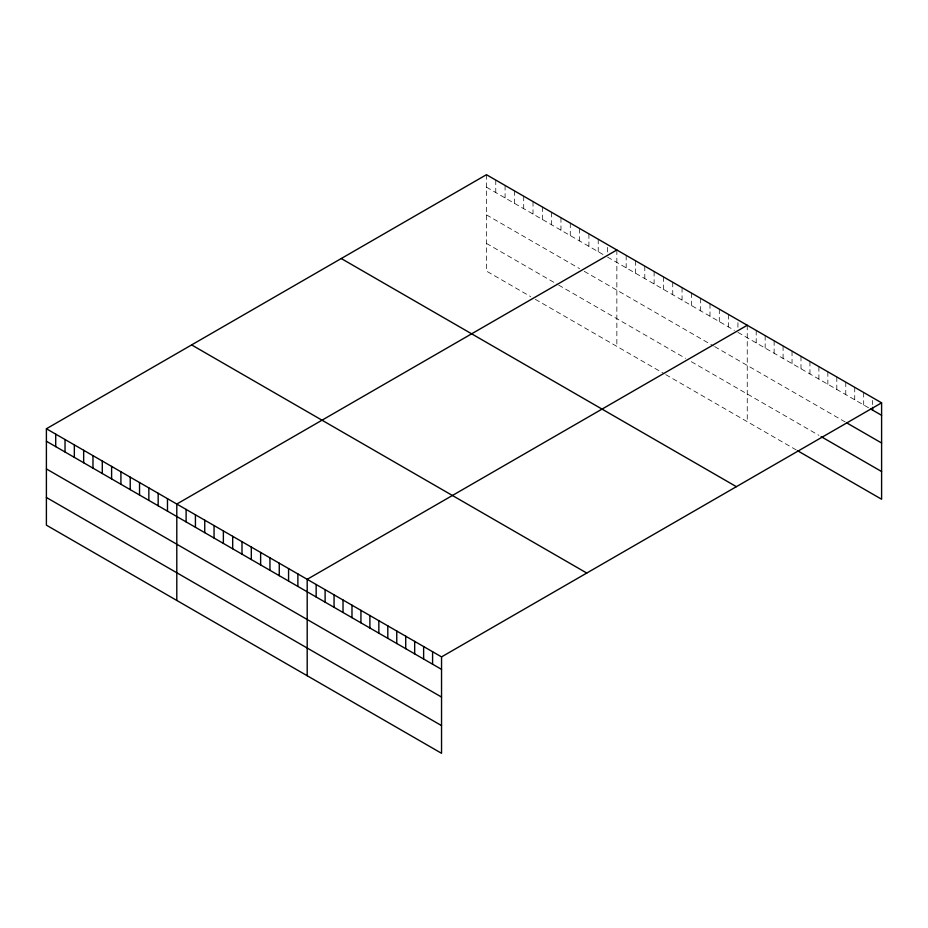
<?xml version="1.0" encoding="UTF-8"?>
<svg xmlns="http://www.w3.org/2000/svg" width="928" height="928" viewBox="0 0 928 928"><rect width="100%" height="100%" fill="white"/><g stroke="black" fill="none" stroke-linecap="round" stroke-linejoin="round"><path stroke-width="0.7" stroke-dasharray="4.64 3.48" d="M486.458 174.696L486.458 271.104L530.7 296.647M486.458 187.178L604.047 255.061M607.538 257.079L734.442 330.345M737.934 332.363L869.281 408.192M486.458 214.867L579.594 268.644M584.257 271.336L713.481 345.947M714.653 346.62L845.779 422.321M486.458 243.414L557.473 284.409M558.644 285.082L685.548 358.347M691.36 361.711L818.902 435.348M535.352 299.338L663.427 373.276M665.747 374.622L796.514 450.115M872.645 400.432L872.645 404.585M863.69 392.486L863.69 404.968M854.734 387.312L854.734 399.794M845.779 382.139L845.779 394.62M836.812 376.977L836.812 389.447M827.857 371.803L827.857 384.285M818.902 366.63L818.902 379.111M809.947 361.456L809.947 373.938M800.992 356.294L800.992 368.764M792.036 351.12L792.036 363.602M783.081 345.947L783.081 358.428M774.126 340.773L774.126 353.255M765.159 335.6L765.159 348.081M756.204 330.438L756.204 342.908M747.249 325.264L747.249 421.683M737.934 322.654L737.934 328.199M728.619 314.511L728.619 326.981M719.304 309.128L719.304 321.61M709.99 303.758L709.99 316.228M700.675 298.375L700.675 310.857M691.36 292.993L691.36 305.474M682.057 287.622L682.057 300.104M672.742 282.24L672.742 294.721M663.427 276.869L663.427 289.339M654.112 271.486L654.112 283.968M644.798 266.116L644.798 278.586M635.483 260.733L635.483 273.215M626.168 255.351L626.168 267.832M616.853 249.98L616.853 346.388M607.538 247.37L607.538 252.915M598.224 239.227L598.224 251.697M588.909 233.844L588.909 246.326M579.594 228.474L579.594 240.944M570.279 223.091L570.279 235.573M560.964 217.709L560.964 230.19M551.65 212.338L551.65 224.82M542.335 206.956L542.335 219.437M533.02 201.585L533.02 214.055M523.717 196.202L523.717 208.684M514.402 190.82L514.402 203.302M505.087 185.449L505.087 197.931M495.772 180.067L495.772 192.548"/><path stroke-width="1.39" d="M46.4 428.759L441.542 656.896L441.542 753.304L46.4 525.167L46.4 428.759L486.458 174.696L881.6 402.833L881.6 499.241L797.628 450.764M616.853 249.98L176.796 504.043L176.796 600.451M747.249 325.264L307.191 579.327L307.191 675.746M441.542 656.896L881.6 402.833M870.406 408.842L881.6 415.303M846.893 422.971L881.6 443.004M821.141 436.636L881.6 471.54M341.237 258.529L736.38 486.666M191.62 344.914L586.763 573.052M46.4 441.241L441.542 669.366M46.4 468.93L441.542 697.067M46.4 497.478L441.542 725.603M872.645 407.369L872.645 410.141M432.587 651.723L432.587 664.204M423.632 646.549L423.632 659.031M414.677 641.376L414.677 653.857M405.722 636.202L405.722 648.684M396.766 631.04L396.766 643.51M387.811 625.866L387.811 638.348M378.844 620.693L378.844 633.174M369.889 615.519L369.889 628.001M360.934 610.357L360.934 622.827M351.979 605.184L351.979 617.665M343.024 600.01L343.024 612.492M334.068 594.836L334.068 607.318M325.113 589.663L325.113 602.144M316.158 584.501L316.158 596.971M297.876 573.945L297.876 586.426M288.573 568.574L288.573 581.044M279.258 563.192L279.258 575.673M269.944 557.821L269.944 570.291M260.629 552.438L260.629 564.92M251.314 547.056L251.314 559.538M241.999 541.685L241.999 554.167M232.684 536.303L232.684 548.784M223.37 530.932L223.37 543.402M214.055 525.55L214.055 538.031M204.74 520.179L204.74 532.649M195.425 514.796L195.425 527.278M186.11 509.414L186.11 521.896M167.481 498.661L167.481 511.142M158.166 493.29L158.166 505.76M148.851 487.908L148.851 500.389M139.536 482.537L139.536 495.007M130.222 477.154L130.222 489.636M120.918 471.772L120.918 484.254M111.604 466.401L111.604 478.883M102.289 461.019L102.289 473.5M92.974 455.648L92.974 468.118M83.659 450.266L83.659 462.747M74.344 444.883L74.344 457.365M65.03 439.512L65.03 451.994M55.715 434.13L55.715 446.612"/></g></svg>
